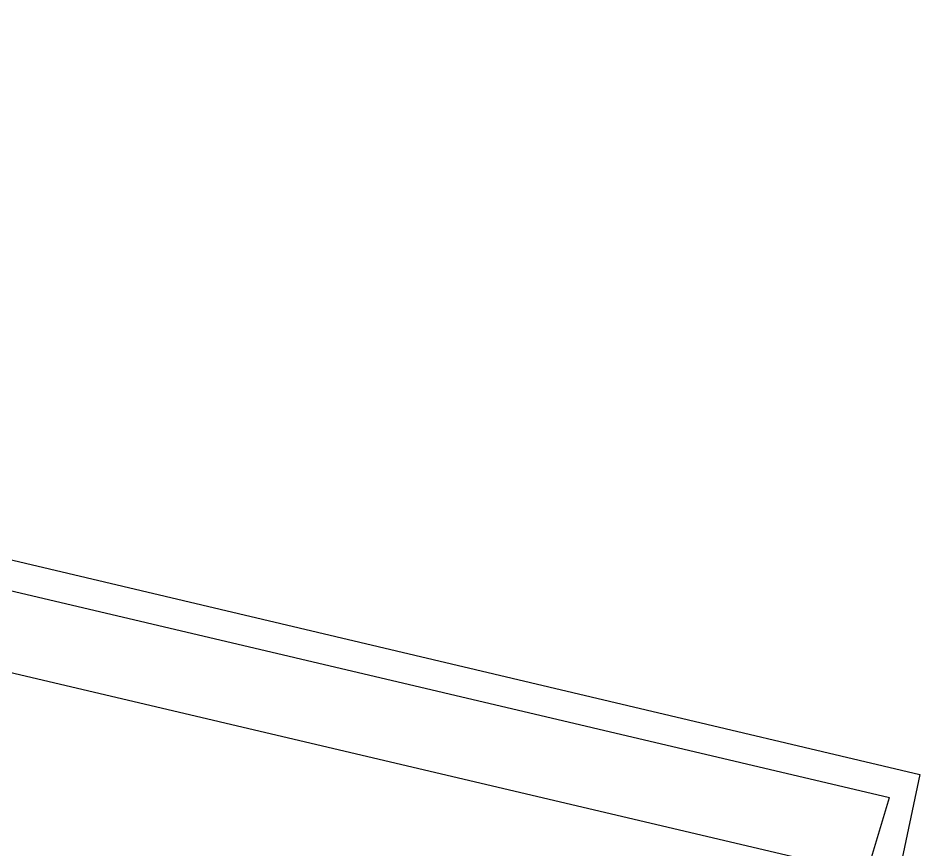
# Model space of a CAD drawing. Header units: feet. Extents: x -84 to 198, y -22 to 181.
# Drawn here: x 93.519 to 95.093, y 27.433 to 28.884 of the extents above; entities that cross this region are included whole.
import ezdxf

# ---------------------------------------------------------------- set-up
doc = ezdxf.new("R2010")
doc.units = ezdxf.units.FT
doc.layers.add('A-LINEA', color=7, linetype='CONTINUOUS')
doc.layers.add('A-MURO-CONCRETO', color=8, linetype='CONTINUOUS')

msp = doc.modelspace()

# ---------------------------------------------------------------- linework, layer by layer
at = {"layer": 'A-LINEA'}
for p, q in [((89.5467, 28.8178), (95.04, 27.5244)), ((95.0933, 27.5644), (95.0533, 27.3778)), ((95, 27.3911), (95.04, 27.5244))]:
    msp.add_line(p, q, dxfattribs=at)
for points in [[(89.1067, 27.1911), (89.5067, 28.8844), (95.0933, 27.5644)], [(95, 27.3911), (94.6533, 25.9244), (91.2533, 26.7378), (91.6, 28.1911), (95, 27.3911)]]:
    msp.add_lwpolyline(points, dxfattribs=at)
at = {"layer": 'A-MURO-CONCRETO'}
msp.add_lwpolyline([(91.6, 28.1911), (95, 27.3911), (91.4133, 27.3911), (91.6, 28.1911), (91.6, 28.1911)], dxfattribs=at)

doc.saveas('drawing.dxf')
